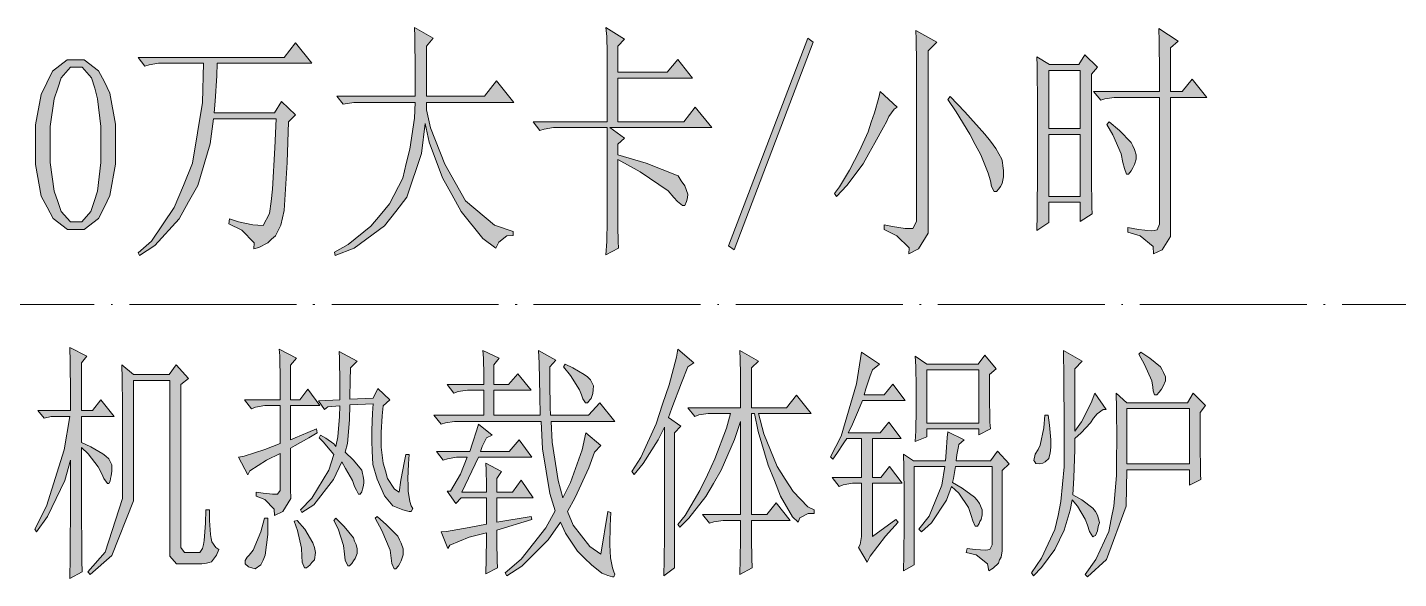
# Model space of a CAD drawing. Header units: millimetres. Extents: x 803 to 707111, y 130 to 2706464.
# Drawn here: x 663187 to 664829, y 2693032 to 2693692 of the extents above; entities that cross this region are included whole.
import ezdxf

# ---------------------------------------------------------------- set-up
doc = ezdxf.new("R2010")
doc.units = ezdxf.units.MM

msp = doc.modelspace()

# ---------------------------------------------------------------- hatches: boundary and pattern name
h = msp.add_hatch(color=0)
h.dxf.hatch_style = 2
h.paths.add_polyline_path([(663651.2, 2693609.1), (663651.2, 2693639.6), (663650.8, 2693680.8), (663650.3, 2693691.5), (663672.7, 2693678.7), (663664.9, 2693669.2), (663664.9, 2693609.1), (663734.1, 2693609.1), (663748.7, 2693627.6), (663769.3, 2693601.8), (663664.9, 2693601.8), (663664.9, 2693592.8), (663669.7, 2693571.3), (663686.8, 2693528), (663698.9, 2693506.1), (663711.3, 2693484.2), (663746.1, 2693455), (663768.4, 2693447.2), (663768.4, 2693442.5), (663761.1, 2693442.1), (663751.2, 2693434.4), (663747.8, 2693427.5), (663732.3, 2693439.1), (663706.2, 2693471.3), (663695, 2693491.5), (663683.8, 2693511.6), (663667.9, 2693554.1), (663663.2, 2693576.5), (663658.9, 2693540.8), (663641.3, 2693488.5), (663628, 2693471.3), (663614.3, 2693454.1), (663578.2, 2693427.5), (663555.5, 2693418.5), (663554.6, 2693422.8), (663570.9, 2693431.8), (663598, 2693453.7), (663609.1, 2693467), (663620.3, 2693480.3), (663636.2, 2693511.2), (663640.5, 2693528.8), (663644.8, 2693546), (663650.3, 2693582.9), (663651.2, 2693601.8), (663577.8, 2693601.8), (663564.9, 2693599.7), (663557.2, 2693609.1)])
h = msp.add_hatch(color=0)
h.dxf.hatch_style = 2
h.paths.add_polyline_path([(663879.6, 2693419.3), (663880.5, 2693435.2), (663880.9, 2693460.1), (663880.9, 2693469.6), (663880.9, 2693571.7), (663822.9, 2693571.7), (663816.9, 2693571.7), (663805.8, 2693570), (663800.6, 2693568.3), (663792.5, 2693578.6), (663880.9, 2693578.6), (663880.9, 2693652), (663880.9, 2693661.1), (663880.5, 2693680.8), (663879.6, 2693691.5), (663901.9, 2693677.4), (663893.8, 2693669.2), (663893.8, 2693637.9), (663953, 2693637.9), (663965.5, 2693653.3), (663983.1, 2693631), (663893.8, 2693631), (663893.8, 2693578.6), (663972.8, 2693578.6), (663986.5, 2693596.2), (664006.3, 2693571.7), (663884.3, 2693571.7), (663901.9, 2693558.9), (663893.8, 2693552), (663893.8, 2693539.1), (663927.7, 2693529.2), (663965.9, 2693513.8), (663969.8, 2693507.8), (663974.1, 2693502.2), (663977.5, 2693491.9), (663977.1, 2693487.6), (663976.2, 2693483.3), (663974.1, 2693478.6), (663972.8, 2693478.6), (663971.1, 2693478.6), (663965.1, 2693483.3), (663960.8, 2693488), (663953.9, 2693496.2), (663920.4, 2693518.9), (663893.8, 2693533.5), (663893.8, 2693463.6), (663893.8, 2693453.2), (663894.2, 2693435.2), (663894.6, 2693427.5)])
h = msp.add_hatch(color=0)
h.dxf.hatch_style = 2
h.paths.add_polyline_path([(664542.5, 2693614.7), (664542.5, 2693637.4), (664542.1, 2693675.2), (664541.7, 2693690.2), (664564.8, 2693675.2), (664555.4, 2693667.1), (664555.4, 2693614.7), (664569.6, 2693614.7), (664581.6, 2693629.7), (664599.2, 2693607.8), (664555.4, 2693607.8), (664555.4, 2693452), (664555.4, 2693441.2), (664545.5, 2693425.3), (664535.2, 2693420.6), (664534.8, 2693429.6), (664519.3, 2693442.1), (664504.3, 2693446.4), (664504.3, 2693452), (664517.2, 2693449.8), (664532.6, 2693448.1), (664536.1, 2693448.5), (664539.5, 2693449.4), (664542.5, 2693456.3), (664542.5, 2693462.7), (664542.5, 2693607.8), (664494.4, 2693607.8), (664488, 2693607.8), (664476.8, 2693606.1), (664472.1, 2693604.4), (664463.5, 2693614.7)])
h = msp.add_hatch(color=0)
h.dxf.hatch_style = 2
h.paths.add_polyline_path([(663499.6, 2693578.6), (663497.9, 2693530.1), (663494.1, 2693472.6), (663492.3, 2693463.6), (663490.2, 2693455), (663483.8, 2693442.1), (663479, 2693438.2), (663474.7, 2693433.9), (663464, 2693428.3), (663458, 2693426.6), (663458.4, 2693433.9), (663443.4, 2693449), (663427.9, 2693456.7), (663428.8, 2693462.7), (663439.5, 2693458.8), (663456.7, 2693455.4), (663462.7, 2693455), (663469.2, 2693454.5), (663476.9, 2693468.7), (663478.6, 2693483.3), (663480.3, 2693497.9), (663483.3, 2693547.3), (663484.6, 2693582.1), (663409.5, 2693582.1), (663405.6, 2693552.4), (663391, 2693502.6), (663379.9, 2693482.9), (663368.7, 2693462.7), (663339.5, 2693430.5), (663321, 2693418.5), (663319.3, 2693421.9), (663335.6, 2693435.6), (663362.7, 2693476), (663373.8, 2693502.6), (663384.6, 2693529.2), (663396.6, 2693601.8), (663397.5, 2693648.6), (663349.8, 2693648.6), (663343.8, 2693648.6), (663332.6, 2693646.9), (663327.5, 2693645.2), (663319.3, 2693655.5), (663494.1, 2693655.5), (663507.8, 2693673.1), (663527.5, 2693648.6), (663414.2, 2693648.6), (663413.8, 2693633.6), (663411.6, 2693603.5), (663410.3, 2693589.4), (663482.9, 2693589.4), (663491.1, 2693603.1), (663507.8, 2693586.8)])
h = msp.add_hatch(color=0)
h.dxf.hatch_style = 2
h.paths.add_polyline_path([(664033.3, 2693425.3), (664026.4, 2693430.1), (664121.3, 2693678.7), (664127.8, 2693673.9)])
h = msp.add_hatch(color=0)
h.dxf.hatch_style = 2
h.paths.add_polyline_path([(664251.4, 2693631), (664251.4, 2693649), (664251, 2693677.4), (664250.6, 2693687.7), (664275.9, 2693673.9), (664265.6, 2693663.6), (664265.6, 2693459.3), (664265.6, 2693445.5), (664254, 2693426.6), (664242.4, 2693420.6), (664242.8, 2693427.9), (664227.8, 2693442.1), (664212.8, 2693449.8), (664212.8, 2693455.4), (664222.7, 2693453.2), (664237.7, 2693451.1), (664242.4, 2693451.1), (664247.1, 2693451.1), (664251.4, 2693459.3), (664251.4, 2693467.4)])
h = msp.add_hatch(color=0)
h.paths.add_polyline_path([(664460.9, 2693540.4), (664460.9, 2693512.5), (664461.4, 2693476.4), (664461.8, 2693468.3), (664447.6, 2693459.3), (664447.6, 2693482.4), (664409.9, 2693482.4), (664409.9, 2693458), (664395.7, 2693448.5), (664396.1, 2693467.4), (664396.5, 2693522.8), (664396.5, 2693560.2), (664396.5, 2693597.1), (664396.1, 2693645.6), (664395.7, 2693656.3), (664410.7, 2693647.3), (664445.9, 2693647.3), (664453.2, 2693658.9), (664468.2, 2693643.9), (664460.9, 2693635.7)])
h.paths.add_polyline_path([(664409.9, 2693563.6), (664409.9, 2693489.3), (664447.6, 2693489.3), (664447.6, 2693563.6)])
h.paths.add_polyline_path([(664409.9, 2693640), (664409.9, 2693570.5), (664447.6, 2693570.5), (664447.6, 2693640)])
h = msp.add_hatch(color=0)
h.paths.add_polyline_path([(663245, 2693449.8), (663234.7, 2693449.8), (663217.6, 2693463.1), (663210.7, 2693476.4), (663203.4, 2693489.7), (663196.5, 2693527.5), (663196.5, 2693552), (663196.5, 2693574.8), (663203.4, 2693611.2), (663210.3, 2693625.4), (663216.7, 2693639.2), (663234.3, 2693652.9), (663245, 2693652.9), (663254.9, 2693652.9), (663272.1, 2693639.6), (663279, 2693626.3), (663285.4, 2693613), (663292.3, 2693575.6), (663292.3, 2693552), (663292.3, 2693528), (663285.4, 2693490.6), (663279, 2693476.9), (663272.1, 2693463.1), (663254.9, 2693449.8)])
h.paths.add_polyline_path([(663245, 2693643.9), (663238.6, 2693643.9), (663227.4, 2693631.4), (663223.1, 2693619), (663218.9, 2693606.1), (663214.1, 2693573), (663214.1, 2693552), (663214.1, 2693530.1), (663218.9, 2693495.8), (663223.1, 2693483.3), (663227.4, 2693471.3), (663238.6, 2693458.8), (663245, 2693458.8), (663251.9, 2693458.8), (663262.6, 2693471.3), (663266.9, 2693483.3), (663270.8, 2693495.8), (663274.7, 2693530.1), (663274.7, 2693552), (663274.7, 2693573), (663270.8, 2693606.1), (663267.4, 2693619), (663263.5, 2693631.4), (663252.3, 2693643.9)])
h = msp.add_hatch(color=0)
h.dxf.hatch_style = 2
h.paths.add_polyline_path([(664208.1, 2693614.7), (664228.2, 2693596.2), (664224.8, 2693593.6), (664218.4, 2693585.1), (664215.4, 2693578.6), (664211.9, 2693572.2), (664201.6, 2693553.3), (664194.3, 2693540.8), (664187.5, 2693528.4), (664168.1, 2693502.6), (664155.7, 2693489.3), (664153.1, 2693492.7), (664159.1, 2693500.9), (664171.1, 2693520.7), (664177.1, 2693532.2), (664183.2, 2693543.8), (664193.5, 2693566.6), (664197.3, 2693578.2), (664201.2, 2693589.4), (664206.3, 2693607.8)])
h = msp.add_hatch(color=0)
h.dxf.hatch_style = 2
h.paths.add_polyline_path([(664291.8, 2693608.7), (664309.4, 2693590.6), (664333.4, 2693564), (664339.9, 2693555.4), (664346.3, 2693546.8), (664353.6, 2693534), (664354.5, 2693530.1), (664354.9, 2693525.8), (664355.8, 2693520.2), (664355.8, 2693518.5), (664355.8, 2693512.9), (664354, 2693504.8), (664351.9, 2693501.3), (664350.2, 2693498.3), (664347.2, 2693495.3), (664344.6, 2693495.3), (664341.2, 2693501.3), (664339.9, 2693507.8), (664337.3, 2693517.2), (664328.3, 2693539.1), (664321.8, 2693551.6), (664315.4, 2693564), (664299.1, 2693590.6), (664288.8, 2693605.2)])
h = msp.add_hatch(color=0)
h.dxf.hatch_style = 2
h.paths.add_polyline_path([(664482, 2693578.6), (664494.4, 2693568.3), (664508.6, 2693553.7), (664510.3, 2693549.9), (664512.5, 2693545.6), (664514.6, 2693539.1), (664514.6, 2693537), (664514.6, 2693534), (664512.5, 2693527.5), (664510.3, 2693523.7), (664508.6, 2693519.8), (664505.2, 2693515.9), (664503, 2693515.9), (664500.4, 2693522.8), (664498.7, 2693530.1), (664496.6, 2693540.4), (664486.7, 2693563.2), (664479.4, 2693575.2)])
h = msp.add_hatch(color=0)
h.dxf.hatch_style = 2
h.paths.add_polyline_path([(663251.5, 2693188.8), (663251.5, 2693127.4), (663251.9, 2693053.1), (663252.3, 2693040.2), (663237.7, 2693032.1), (663238.2, 2693057.8), (663238.6, 2693128.7), (663238.6, 2693173.7), (663231.7, 2693149.3), (663211.1, 2693106.3), (663197.8, 2693087.9), (663195.7, 2693091.3), (663209.8, 2693118.8), (663230.9, 2693186.2), (663237.7, 2693226.1), (663215.4, 2693226.1), (663206.8, 2693224), (663199.5, 2693233), (663238.6, 2693233), (663238.6, 2693253.6), (663238.2, 2693291.4), (663237.7, 2693308.6), (663257.9, 2693298.3), (663251.5, 2693290.1), (663251.5, 2693233), (663264.8, 2693233), (663274.7, 2693245.9), (663290.6, 2693226.1), (663251.5, 2693226.1), (663251.5, 2693194.8), (663262.6, 2693189.6), (663277.2, 2693181.5), (663280.7, 2693178.5), (663284.5, 2693175.5), (663288, 2693168.2), (663288, 2693163.4), (663288, 2693160.4), (663287.1, 2693154.9), (663286.3, 2693151.9), (663285.8, 2693148.8), (663284.5, 2693145.8), (663282.8, 2693145.8), (663278.5, 2693151.9), (663276, 2693157.4), (663271.7, 2693165.6), (663259.6, 2693181.5)])
h = msp.add_hatch(color=0)
h.dxf.hatch_style = 2
h.paths.add_polyline_path([(663489.3, 2693245.9), (663489.3, 2693268.6), (663488.9, 2693298.7), (663488.5, 2693306.4), (663509.1, 2693295.7), (663501.8, 2693287.5), (663501.8, 2693245.9), (663513, 2693245.9), (663522.8, 2693258.8), (663537, 2693239), (663501.8, 2693239), (663501.8, 2693198.2), (663507.4, 2693200.4), (663522.8, 2693206.8), (663533.1, 2693211.1), (663534, 2693206.4), (663523.7, 2693200.4), (663507.4, 2693191.3), (663501.8, 2693187.9), (663501.8, 2693139), (663502.2, 2693127.8), (663492.8, 2693112.4), (663482.9, 2693107.6), (663482.5, 2693114.9), (663471.3, 2693126.5), (663460.6, 2693130.8), (663460.6, 2693135.5), (663469.2, 2693134.2), (663480.3, 2693133), (663483.3, 2693133), (663486.3, 2693133), (663489.3, 2693137.3), (663489.3, 2693141.1), (663489.3, 2693181.9), (663473, 2693173.7), (663453.3, 2693160.9), (663450.7, 2693156.1), (663439.5, 2693177.2), (663446.4, 2693178.5), (663471.3, 2693186.6), (663489.3, 2693193.5), (663489.3, 2693239), (663477.3, 2693239), (663471.3, 2693239), (663460.1, 2693237.3), (663455, 2693235.1), (663446.8, 2693245.9)])
h = msp.add_hatch(color=0)
h.dxf.hatch_style = 2
h.paths.add_polyline_path([(663535.3, 2693244.6), (663561, 2693245.9), (663561, 2693266.1), (663560.6, 2693295.3), (663560.2, 2693303.8), (663581.6, 2693292.2), (663573.9, 2693284.1), (663573.5, 2693268.6), (663573.1, 2693249.7), (663573.1, 2693246.7), (663601, 2693248), (663606.5, 2693259.6), (663620.7, 2693245.9), (663613, 2693238.6), (663611.7, 2693226.6), (663610.4, 2693206.8), (663610.4, 2693199.1), (663610.4, 2693189.2), (663613, 2693170.3), (663615.6, 2693160.9), (663618.1, 2693151.9), (663626.3, 2693139), (663631.9, 2693135.5), (663634, 2693149.7), (663638.3, 2693172.5), (663640, 2693180.6), (663643.9, 2693180.6), (663643, 2693169.5), (663642.2, 2693151.4), (663642.6, 2693144.1), (663642.6, 2693136.8), (663644.8, 2693124.4), (663646.5, 2693119.2), (663648.2, 2693115.8), (663646.5, 2693112.4), (663643.9, 2693112.4), (663636.2, 2693114.5), (663630.2, 2693116.6), (663624.6, 2693119.2), (663614.3, 2693131.2), (663610, 2693141.1), (663605.7, 2693151), (663600.5, 2693168.6), (663600.1, 2693176.8), (663599.7, 2693184.5), (663599.2, 2693196.5), (663599.2, 2693200.4), (663599.2, 2693209.8), (663600.1, 2693230), (663601, 2693241.2), (663573.1, 2693239.9), (663572.6, 2693221.8), (663570.1, 2693193.5), (663567.5, 2693183.2), (663576.9, 2693174.2), (663587.2, 2693161.7), (663588.1, 2693157.9), (663588.9, 2693154.4), (663589.8, 2693149.3), (663589.8, 2693148), (663589.8, 2693146.3), (663588.9, 2693142), (663588.1, 2693139), (663587.2, 2693136), (663585.1, 2693133), (663583.4, 2693133), (663580.8, 2693137.7), (663578.6, 2693142.4), (663576.1, 2693149.3), (663567.9, 2693163.9), (663563.2, 2693171.6), (663553.3, 2693150.6), (663529.7, 2693120.1), (663515.5, 2693111.1), (663513.8, 2693114.5), (663527.5, 2693128.2), (663547.7, 2693161.7), (663553.7, 2693180.6), (663549.4, 2693185.8), (663540.9, 2693195.6), (663536.1, 2693200.4), (663537.9, 2693203.8), (663544.3, 2693199.9), (663553.7, 2693193.1), (663556.3, 2693190.1), (663558.5, 2693201.7), (663560.6, 2693226.1), (663561, 2693238.6), (663546.4, 2693237.7), (663542.6, 2693234.3)])
h = msp.add_hatch(color=0)
h.dxf.hatch_style = 2
h.paths.add_polyline_path([(663732.3, 2693305.1), (663751.7, 2693295.7), (663745.2, 2693288), (663745.2, 2693264.3), (663762.8, 2693264.3), (663774, 2693277.2), (663789.9, 2693257.5), (663745.2, 2693257.5), (663745.2, 2693227.4), (663801, 2693227.4), (663800.6, 2693250.6), (663799.8, 2693289.7), (663798.9, 2693305.1), (663819.5, 2693293.5), (663812.2, 2693285.4), (663812.2, 2693266.1), (663812.6, 2693237.3), (663813.1, 2693227.4), (663858.6, 2693227.4), (663872.3, 2693242.4), (663890.3, 2693220.1), (663813.9, 2693220.1), (663815.2, 2693195.2), (663822.5, 2693149.3), (663828.1, 2693128.7), (663837.1, 2693147.1), (663851.3, 2693186.2), (663855.6, 2693206.4), (663873.6, 2693191.3), (663865.9, 2693183.2), (663859, 2693164.7), (663842.7, 2693129.1), (663833.7, 2693112.4), (663840.5, 2693096), (663860.3, 2693070.3), (663873.6, 2693061.3), (663881.8, 2693112.4), (663885.6, 2693111.1), (663884.8, 2693095.2), (663884.3, 2693072), (663884.8, 2693064.7), (663885.2, 2693057), (663887.3, 2693044.9), (663889.1, 2693040.2), (663890.3, 2693037.2), (663889.1, 2693034.2), (663887.3, 2693034.2), (663881.8, 2693035.9), (663877.9, 2693037.2), (663874.5, 2693038.5), (663862.4, 2693048.4), (663853.9, 2693056.5), (663845.7, 2693064.7), (663831.1, 2693086.2), (663825.1, 2693099.5), (663810.5, 2693078.4), (663778.7, 2693046.7), (663761.1, 2693035.5), (663759, 2693038.9), (663777.9, 2693055.2), (663807.5, 2693092.6), (663818.6, 2693113.2), (663812.2, 2693133.8), (663803.6, 2693187.1), (663801.9, 2693220.1), (663704.4, 2693220.1), (663698.4, 2693220.1), (663687.3, 2693218.4), (663682.1, 2693216.7), (663673.5, 2693227.4), (663733.2, 2693227.4), (663733.2, 2693257.5), (663719.9, 2693257.5), (663713.9, 2693257.5), (663702.7, 2693255.8), (663697.6, 2693254), (663689.4, 2693264.3), (663733.2, 2693264.3), (663733.2, 2693275.5), (663732.8, 2693295.7)])
h = msp.add_hatch(color=0)
h.dxf.hatch_style = 2
h.paths.add_polyline_path([(663948.7, 2693035.5), (663949.2, 2693054.4), (663949.6, 2693083.2), (663949.6, 2693093.9), (663949.6, 2693213.2), (663942.3, 2693198.2), (663924.3, 2693169.9), (663913.5, 2693156.6), (663910.5, 2693160), (663921.3, 2693176.8), (663939.7, 2693217.1), (663947.4, 2693240.7), (663955.2, 2693263.9), (663964.2, 2693297), (663965.5, 2693306.4), (663984.8, 2693290.1), (663977.5, 2693285.4), (663970.2, 2693266.1), (663958.6, 2693236), (663954.3, 2693224.8), (663969.3, 2693214.5), (663961.6, 2693206.4), (663961.6, 2693044.9)])
h = msp.add_hatch(color=0)
h.dxf.hatch_style = 2
h.paths.add_polyline_path([(664053.9, 2693090), (664053.9, 2693079.3), (664054.4, 2693056.5), (664054.8, 2693044.9), (664039.8, 2693036.8), (664040.2, 2693055.2), (664040.6, 2693080.1), (664040.6, 2693086.6), (664040.6, 2693101.6), (664026, 2693101.6), (664020, 2693101.6), (664008.8, 2693099.9), (664003.7, 2693098.2), (663995.1, 2693108.9), (664040.6, 2693108.9), (664040.6, 2693220.1), (664033.7, 2693198.6), (664017.4, 2693161.7), (664008.4, 2693145.8), (663999, 2693130.4), (663978.8, 2693104.2), (663968.1, 2693093.5), (663965.5, 2693096.9), (663974.5, 2693107.6), (663992.1, 2693137.3), (664001.1, 2693156.1), (664010.1, 2693175.5), (664023.9, 2693212), (664028.6, 2693229.6), (664008.4, 2693229.6), (664002, 2693229.6), (663990.8, 2693227.8), (663986.1, 2693226.1), (663977.5, 2693236.4), (664040.6, 2693236.4), (664040.6, 2693271.2), (664040.6, 2693277.2), (664040.2, 2693294), (664039.8, 2693305.1), (664062.1, 2693292.2), (664053.9, 2693284.1), (664053.9, 2693236.4), (664095.6, 2693236.4), (664107.6, 2693251.5), (664125.2, 2693229.6), (664062.1, 2693229.6), (664068.5, 2693205.1), (664084.8, 2693166), (664094.3, 2693151), (664103.7, 2693136.4), (664121.3, 2693117.9), (664129.1, 2693114.5), (664129.1, 2693109.8), (664121.8, 2693109.8), (664111.9, 2693104.6), (664109.7, 2693099.5), (664102.9, 2693105.9), (664088.7, 2693130.8), (664081.4, 2693149.3), (664073.7, 2693167.7), (664061.7, 2693208.1), (664057.4, 2693229.6), (664053.9, 2693229.6), (664053.9, 2693108.9), (664072.4, 2693108.9), (664083.5, 2693122.7), (664100.3, 2693101.6), (664053.9, 2693101.6)])
h = msp.add_hatch(color=0)
h.dxf.hatch_style = 2
h.paths.add_polyline_path([(664198.6, 2693082.3), (664226.5, 2693102.9), (664229.5, 2693099.5), (664214.5, 2693082.7), (664196, 2693058.7), (664192.2, 2693051.8), (664181.9, 2693069.4), (664184, 2693072.9), (664185.7, 2693082.3), (664185.7, 2693087.9), (664185.7, 2693146.3), (664181, 2693146.3), (664175, 2693146.3), (664163.8, 2693144.1), (664158.7, 2693142.4), (664150.5, 2693153.1), (664185.7, 2693153.1), (664185.7, 2693199.5), (664168.1, 2693199.5), (664164.3, 2693194.4), (664156.1, 2693181.9), (664151.4, 2693175), (664148.4, 2693177.6), (664161.3, 2693202.5), (664179.7, 2693265.2), (664185.7, 2693303), (664207.2, 2693288.8), (664198.6, 2693281.9), (664196, 2693274.6), (664190.9, 2693259.2), (664188.7, 2693251.9), (664212.8, 2693251.9), (664223.1, 2693264.8), (664237.7, 2693245), (664186.6, 2693245), (664181.9, 2693233.4), (664173.7, 2693214.1), (664169.8, 2693206.4), (664208.1, 2693206.4), (664218.4, 2693219.3), (664233, 2693199.5), (664198.6, 2693199.5), (664198.6, 2693153.1), (664208.9, 2693153.1), (664219.2, 2693166), (664234.2, 2693146.3), (664198.6, 2693146.3)])
h = msp.add_hatch(color=0)
h.paths.add_polyline_path([(664326.1, 2693211.1), (664263.9, 2693211.1), (664263.9, 2693201.7), (664249.7, 2693196.1), (664250.6, 2693209), (664251, 2693234.7), (664251, 2693247.6), (664251, 2693260.9), (664250.6, 2693285.8), (664249.7, 2693298.3), (664263.9, 2693288.8), (664325.3, 2693288.8), (664333.4, 2693299.5), (664346.7, 2693283.2), (664339, 2693276.4), (664339, 2693251.9), (664339.4, 2693219.3), (664339.9, 2693211.1), (664326.1, 2693204.2)])
h.paths.add_polyline_path([(664263.9, 2693281.9), (664263.9, 2693218), (664326.1, 2693218), (664326.1, 2693281.9)])
h = msp.add_hatch(color=0)
h.dxf.hatch_style = 2
h.paths.add_polyline_path([(664427.5, 2693305.1), (664449.8, 2693292.2), (664441.2, 2693283.2), (664441.2, 2693208.5), (664448.9, 2693219.7), (664460.5, 2693242.4), (664464.8, 2693254), (664478.5, 2693234.3), (664475.1, 2693234.3), (664467.8, 2693229.1), (664463.5, 2693224), (664459.7, 2693218.4), (664448.5, 2693206.4), (664441.2, 2693199.5), (664441.2, 2693186.6), (664439.9, 2693152.7), (664438.6, 2693132.1), (664449.4, 2693126.1), (664462.7, 2693116.2), (664465.7, 2693112.4), (664468.2, 2693108.1), (664470.4, 2693099), (664469.1, 2693094.3), (664468.2, 2693089.2), (664465.7, 2693083.6), (664463.9, 2693082.7), (664462.7, 2693081.9), (664458.4, 2693088.3), (664456.2, 2693096), (664453.6, 2693103.3), (664444.2, 2693118.8), (664437.8, 2693126.1), (664435.6, 2693114.1), (664428.3, 2693090), (664422.7, 2693078.4), (664417.2, 2693066.8), (664401.3, 2693045.4), (664391.4, 2693035.5), (664389.2, 2693038.9), (664401.3, 2693056.5), (664417.2, 2693090.9), (664421, 2693107.6), (664424.4, 2693124.4), (664428.3, 2693165.6), (664428.3, 2693190.1), (664428.3, 2693214.5), (664427.9, 2693272.1)])
h = msp.add_hatch(color=0)
h.dxf.hatch_style = 2
h.paths.add_polyline_path([(664520.2, 2693303), (664530.9, 2693295.7), (664543.8, 2693285.4), (664545.5, 2693281.9), (664547.2, 2693278.5), (664549.4, 2693273.4), (664549.4, 2693271.6), (664549.4, 2693268.6), (664546.8, 2693262.2), (664544.7, 2693258.8), (664542.1, 2693255.3), (664539.1, 2693251.9), (664536.5, 2693251.9), (664534.8, 2693256.6), (664534.4, 2693260.9), (664533.1, 2693268.6), (664524.5, 2693288.4), (664517.6, 2693300.4)])
h = msp.add_hatch(color=0)
h.dxf.hatch_style = 2
h.paths.add_polyline_path([(663313.7, 2693269.1), (663313.7, 2693168.2), (663313.7, 2693125.2), (663288, 2693059.5), (663261.8, 2693036.8), (663259.2, 2693040.2), (663279.8, 2693063.8), (663300.9, 2693127.8), (663300.9, 2693168.2), (663300.9, 2693224), (663300.9, 2693239.4), (663300.4, 2693271.6), (663300, 2693288), (663313.7, 2693276.4), (663356.7, 2693276.4), (663364.8, 2693288), (663379.9, 2693271.6), (663370.4, 2693264.3), (663370.4, 2693075), (663370.4, 2693069.4), (663375.1, 2693063.4), (663379.9, 2693063.4), (663391, 2693063.4), (663393.2, 2693063.4), (663396.6, 2693068.1), (663397.5, 2693072.9), (663398.3, 2693077.6), (663400, 2693098.2), (663400.5, 2693114.5), (663404.8, 2693114.5), (663404.8, 2693101.6), (663406, 2693084.9), (663406.9, 2693080.1), (663407.8, 2693075.9), (663412.5, 2693069.4), (663415.9, 2693066.8), (663413.3, 2693060), (663407.3, 2693052.2), (663404.3, 2693051.4), (663401.3, 2693050.5), (663395.7, 2693049.7), (663392.7, 2693049.7), (663373.4, 2693049.7), (663365.3, 2693049.7), (663357.5, 2693058.7), (663357.5, 2693068.1), (663357.5, 2693269.1)])
h = msp.add_hatch(color=0)
h.dxf.hatch_style = 2
h.paths.add_polyline_path([(663830.7, 2693288.8), (663840.1, 2693284.1), (663853.4, 2693276.4), (663857.3, 2693273.4), (663861.1, 2693269.9), (663864.6, 2693262.6), (663864.2, 2693257.9), (663863.7, 2693253.6), (663862, 2693247.6), (663860.3, 2693245.9), (663859, 2693244.2), (663857.3, 2693242.4), (663855.1, 2693242.4), (663852.1, 2693247.2), (663850.4, 2693251.9), (663847.8, 2693257.9), (663837.1, 2693275.1), (663828.9, 2693285.4)])
h = msp.add_hatch(color=0)
h.paths.add_polyline_path([(664453.6, 2693036.8), (664466.1, 2693054.8), (664481.6, 2693088.3), (664484.6, 2693103.3), (664487.6, 2693118.8), (664491, 2693155.3), (664491, 2693176.3), (664491.4, 2693196.9), (664491, 2693236), (664490.6, 2693254), (664503.4, 2693242.4), (664576, 2693242.4), (664582.9, 2693254), (664597.5, 2693239), (664591, 2693230.8), (664591, 2693196.5), (664591.5, 2693156.6), (664591.9, 2693150.6), (664578.2, 2693143.7), (664578.2, 2693162.2), (664503.4, 2693162.2), (664502.6, 2693118.8), (664479, 2693054.8), (664456.2, 2693034.2)])
h.paths.add_polyline_path([(664503.4, 2693235.6), (664503.4, 2693169.5), (664578.2, 2693169.5), (664578.2, 2693235.6)])
h = msp.add_hatch(color=0)
h.dxf.hatch_style = 2
h.paths.add_polyline_path([(663682.1, 2693087.9), (663688.6, 2693088.3), (663716, 2693093), (663736.6, 2693097.3), (663736.6, 2693128.7), (663706.2, 2693128.7), (663699.7, 2693121.8), (663689.4, 2693136.8), (663693.3, 2693136.8), (663705.3, 2693157), (663713.5, 2693177.2), (663706.2, 2693177.2), (663700.6, 2693177.2), (663689.8, 2693175.5), (663684.7, 2693173.7), (663676.5, 2693184.1), (663716.5, 2693184.1), (663719.9, 2693193.9), (663725, 2693210.2), (663726.8, 2693216.7), (663743.5, 2693203.8), (663736.6, 2693200.4), (663735.4, 2693198.2), (663731.5, 2693190.1), (663729.3, 2693184.1), (663763.7, 2693184.1), (663775.7, 2693198.2), (663790.7, 2693177.2), (663726.8, 2693177.2), (663707, 2693135.5), (663736.6, 2693135.5), (663736.6, 2693144.1), (663736.2, 2693161.7), (663735.8, 2693170.3), (663754.7, 2693160), (663749.1, 2693151.9), (663749.1, 2693135.5), (663767.6, 2693135.5), (663777.9, 2693149.7), (663792.5, 2693128.7), (663749.1, 2693128.7), (663749.1, 2693099.5), (663789.9, 2693106.3), (663790.7, 2693102.9), (663749.1, 2693090), (663749.1, 2693075.9), (663749.5, 2693053.1), (663749.9, 2693044.9), (663735.8, 2693037.6), (663736.2, 2693055.7), (663736.6, 2693080.1), (663736.6, 2693086.6), (663716, 2693081.4), (663692.8, 2693072), (663690.3, 2693068.1)])
h = msp.add_hatch(color=0)
h.dxf.hatch_style = 2
h.paths.add_polyline_path([(664409, 2693227.4), (664410.7, 2693215.8), (664412.4, 2693198.2), (664412.4, 2693192.6), (664412.4, 2693189.2), (664411.6, 2693182.3), (664410.7, 2693179.3), (664409.9, 2693175.9), (664405.6, 2693171.6), (664402.6, 2693170.3), (664399.1, 2693169.5), (664394.4, 2693169.9), (664393.1, 2693171.6), (664391.8, 2693173.3), (664393.5, 2693181), (664397, 2693186.6), (664399.5, 2693191.8), (664403.8, 2693212.4), (664405.1, 2693227.4)])
h = msp.add_hatch(color=0)
h.dxf.hatch_style = 2
h.paths.add_polyline_path([(664288.8, 2693207.7), (664308.5, 2693198.2), (664302.1, 2693192.6), (664301.7, 2693190.1), (664299.9, 2693180.2), (664299.1, 2693172.9), (664339.9, 2693172.9), (664348.5, 2693184.5), (664362.2, 2693169.5), (664354, 2693161.3), (664354, 2693069.4), (664354, 2693065.1), (664352.7, 2693057.8), (664351, 2693054.4), (664349.7, 2693050.5), (664343.3, 2693044.5), (664338.2, 2693041.5), (664336.4, 2693049.7), (664322.7, 2693060.4), (664311.1, 2693063.4), (664312, 2693068.1), (664321.8, 2693066.8), (664334.3, 2693066), (664336.9, 2693066.4), (664339.4, 2693066.8), (664342, 2693072.4), (664342, 2693077.6), (664342, 2693166), (664298.2, 2693166), (664297.4, 2693161.3), (664295.6, 2693151.9), (664294.4, 2693147.1), (664306, 2693140.3), (664321, 2693129.5), (664324, 2693125.7), (664327, 2693121.8), (664330, 2693114.5), (664330, 2693111.1), (664330, 2693108.5), (664328.7, 2693102.9), (664327.4, 2693100.3), (664326.6, 2693097.8), (664324.4, 2693094.7), (664323.1, 2693094.7), (664321.8, 2693094.7), (664318.8, 2693101.2), (664316.7, 2693107.6), (664313.7, 2693117.1), (664302.1, 2693134.2), (664293.5, 2693142.4), (664287.5, 2693125.7), (664269.5, 2693098.6), (664257.4, 2693087.9), (664254.4, 2693091.3), (664266.5, 2693106.8), (664281.9, 2693143.7), (664285.3, 2693166), (664248.8, 2693166), (664248.8, 2693048.4), (664236, 2693041.5), (664236.4, 2693060.4), (664236.8, 2693097.3), (664236.8, 2693114.5), (664236.8, 2693132.1), (664236.4, 2693165.2), (664236, 2693181), (664248, 2693172.9), (664286.2, 2693172.9), (664287.1, 2693183.2), (664288.3, 2693200.8)])
h = msp.add_hatch(color=0)
h.dxf.hatch_style = 2
h.paths.add_polyline_path([(663470.9, 2693104.2), (663474.7, 2693104.2), (663474.7, 2693084.9), (663471.7, 2693060), (663469.2, 2693054), (663466.2, 2693048.4), (663459.7, 2693043.7), (663455.4, 2693044.9), (663451.6, 2693046.2), (663447.7, 2693049.7), (663447.7, 2693051.8), (663447.7, 2693053.5), (663449.8, 2693057.8), (663452.4, 2693060), (663457.1, 2693066), (663466.2, 2693087.9)])
h = msp.add_hatch(color=0)
h.dxf.hatch_style = 2
h.paths.add_polyline_path([(663509.9, 2693101.6), (663519, 2693091.3), (663528.8, 2693075), (663530.6, 2693069.4), (663531.8, 2693063.4), (663530.6, 2693054.4), (663527.5, 2693051.4), (663525, 2693047.9), (663521.1, 2693044.9), (663518.5, 2693044.9), (663516, 2693051.8), (663515.5, 2693058.7), (663515.1, 2693068.6), (663510.4, 2693089.6), (663506.1, 2693100.8)])
h = msp.add_hatch(color=0)
h.dxf.hatch_style = 2
h.paths.add_polyline_path([(663556.3, 2693104.2), (663566.2, 2693094.3), (663577.4, 2693080.6), (663578.6, 2693076.7), (663580.4, 2693072.9), (663581.6, 2693067.7), (663581.6, 2693065.6), (663581.6, 2693062.1), (663579.5, 2693056.1), (663577.4, 2693053.1), (663575.2, 2693050.1), (663572.6, 2693047.1), (663570.5, 2693047.1), (663567.5, 2693054), (663566.6, 2693061.3), (663565.3, 2693071.6), (663558.9, 2693091.7), (663553.7, 2693101.6)])
h = msp.add_hatch(color=0)
h.dxf.hatch_style = 2
h.paths.add_polyline_path([(663603.1, 2693104.2), (663605.7, 2693106.3), (663616.9, 2693096.5), (663630.2, 2693082.7), (663632.3, 2693078.4), (663634.5, 2693074.6), (663636.6, 2693067.7), (663636.6, 2693064.7), (663636.6, 2693060.4), (663634.5, 2693053.1), (663632.7, 2693050.1), (663631, 2693047.1), (663628, 2693043.7), (663625.9, 2693043.7), (663623.3, 2693050.1), (663622.4, 2693056.5), (663621.1, 2693066), (663611.3, 2693089.6)])

# ---------------------------------------------------------------- linework, layer by layer
at = {"color": 0, "lineweight": 0}
for points in [[(663651.2, 2693609.1), (663651.2, 2693639.6), (663650.8, 2693680.8), (663650.3, 2693691.5), (663672.7, 2693678.7), (663664.9, 2693669.2), (663664.9, 2693609.1), (663734.1, 2693609.1), (663748.7, 2693627.6), (663769.3, 2693601.8), (663664.9, 2693601.8), (663664.9, 2693592.8), (663669.7, 2693571.3), (663686.8, 2693528), (663698.9, 2693506.1), (663711.3, 2693484.2), (663746.1, 2693455), (663768.4, 2693447.2), (663768.4, 2693442.5), (663761.1, 2693442.1), (663751.2, 2693434.4), (663747.8, 2693427.5), (663732.3, 2693439.1), (663706.2, 2693471.3), (663695, 2693491.5), (663683.8, 2693511.6), (663667.9, 2693554.1), (663663.2, 2693576.5), (663658.9, 2693540.8), (663641.3, 2693488.5), (663628, 2693471.3), (663614.3, 2693454.1), (663578.2, 2693427.5), (663555.5, 2693418.5), (663554.6, 2693422.8), (663570.9, 2693431.8), (663598, 2693453.7), (663609.1, 2693467), (663620.3, 2693480.3), (663636.2, 2693511.2), (663640.5, 2693528.8), (663644.8, 2693546), (663650.3, 2693582.9), (663651.2, 2693601.8), (663577.8, 2693601.8), (663564.9, 2693599.7), (663557.2, 2693609.1)], [(663879.6, 2693419.3), (663880.5, 2693435.2), (663880.9, 2693460.1), (663880.9, 2693469.6), (663880.9, 2693571.7), (663822.9, 2693571.7), (663816.9, 2693571.7), (663805.8, 2693570), (663800.6, 2693568.3), (663792.5, 2693578.6), (663880.9, 2693578.6), (663880.9, 2693652), (663880.9, 2693661.1), (663880.5, 2693680.8), (663879.6, 2693691.5), (663901.9, 2693677.4), (663893.8, 2693669.2), (663893.8, 2693637.9), (663953, 2693637.9), (663965.5, 2693653.3), (663983.1, 2693631), (663893.8, 2693631), (663893.8, 2693578.6), (663972.8, 2693578.6), (663986.5, 2693596.2), (664006.3, 2693571.7), (663884.3, 2693571.7), (663901.9, 2693558.9), (663893.8, 2693552), (663893.8, 2693539.1), (663927.7, 2693529.2), (663965.9, 2693513.8), (663969.8, 2693507.8), (663974.1, 2693502.2), (663977.5, 2693491.9), (663977.1, 2693487.6), (663976.2, 2693483.3), (663974.1, 2693478.6), (663972.8, 2693478.6), (663971.1, 2693478.6), (663965.1, 2693483.3), (663960.8, 2693488), (663953.9, 2693496.2), (663920.4, 2693518.9), (663893.8, 2693533.5), (663893.8, 2693463.6), (663893.8, 2693453.2), (663894.2, 2693435.2), (663894.6, 2693427.5)], [(664542.5, 2693614.7), (664542.5, 2693637.4), (664542.1, 2693675.2), (664541.7, 2693690.2), (664564.8, 2693675.2), (664555.4, 2693667.1), (664555.4, 2693614.7), (664569.6, 2693614.7), (664581.6, 2693629.7), (664599.2, 2693607.8), (664555.4, 2693607.8), (664555.4, 2693452), (664555.4, 2693441.2), (664545.5, 2693425.3), (664535.2, 2693420.6), (664534.8, 2693429.6), (664519.3, 2693442.1), (664504.3, 2693446.4), (664504.3, 2693452), (664517.2, 2693449.8), (664532.6, 2693448.1), (664536.1, 2693448.5), (664539.5, 2693449.4), (664542.5, 2693456.3), (664542.5, 2693462.7), (664542.5, 2693607.8), (664494.4, 2693607.8), (664488, 2693607.8), (664476.8, 2693606.1), (664472.1, 2693604.4), (664463.5, 2693614.7)], [(663499.6, 2693578.6), (663497.9, 2693530.1), (663494.1, 2693472.6), (663492.3, 2693463.6), (663490.2, 2693455), (663483.8, 2693442.1), (663479, 2693438.2), (663474.7, 2693433.9), (663464, 2693428.3), (663458, 2693426.6), (663458.4, 2693433.9), (663443.4, 2693449), (663427.9, 2693456.7), (663428.8, 2693462.7), (663439.5, 2693458.8), (663456.7, 2693455.4), (663462.7, 2693455), (663469.2, 2693454.5), (663476.9, 2693468.7), (663478.6, 2693483.3), (663480.3, 2693497.9), (663483.3, 2693547.3), (663484.6, 2693582.1), (663409.5, 2693582.1), (663405.6, 2693552.4), (663391, 2693502.6), (663379.9, 2693482.9), (663368.7, 2693462.7), (663339.5, 2693430.5), (663321, 2693418.5), (663319.3, 2693421.9), (663335.6, 2693435.6), (663362.7, 2693476), (663373.8, 2693502.6), (663384.6, 2693529.2), (663396.6, 2693601.8), (663397.5, 2693648.6), (663349.8, 2693648.6), (663343.8, 2693648.6), (663332.6, 2693646.9), (663327.5, 2693645.2), (663319.3, 2693655.5), (663494.1, 2693655.5), (663507.8, 2693673.1), (663527.5, 2693648.6), (663414.2, 2693648.6), (663413.8, 2693633.6), (663411.6, 2693603.5), (663410.3, 2693589.4), (663482.9, 2693589.4), (663491.1, 2693603.1), (663507.8, 2693586.8)], [(664033.3, 2693425.3), (664026.4, 2693430.1), (664121.3, 2693678.7), (664127.8, 2693673.9)], [(664251.4, 2693631), (664251.4, 2693649), (664251, 2693677.4), (664250.6, 2693687.7), (664275.9, 2693673.9), (664265.6, 2693663.6), (664265.6, 2693459.3), (664265.6, 2693445.5), (664254, 2693426.6), (664242.4, 2693420.6), (664242.8, 2693427.9), (664227.8, 2693442.1), (664212.8, 2693449.8), (664212.8, 2693455.4), (664222.7, 2693453.2), (664237.7, 2693451.1), (664242.4, 2693451.1), (664247.1, 2693451.1), (664251.4, 2693459.3), (664251.4, 2693467.4)], [(664460.9, 2693540.4), (664460.9, 2693512.5), (664461.4, 2693476.4), (664461.8, 2693468.3), (664447.6, 2693459.3), (664447.6, 2693482.4), (664409.9, 2693482.4), (664409.9, 2693458), (664395.7, 2693448.5), (664396.1, 2693467.4), (664396.5, 2693522.8), (664396.5, 2693560.2), (664396.5, 2693597.1), (664396.1, 2693645.6), (664395.7, 2693656.3), (664410.7, 2693647.3), (664445.9, 2693647.3), (664453.2, 2693658.9), (664468.2, 2693643.9), (664460.9, 2693635.7)], [(663245, 2693449.8), (663234.7, 2693449.8), (663217.6, 2693463.1), (663210.7, 2693476.4), (663203.4, 2693489.7), (663196.5, 2693527.5), (663196.5, 2693552), (663196.5, 2693574.8), (663203.4, 2693611.2), (663210.3, 2693625.4), (663216.7, 2693639.2), (663234.3, 2693652.9), (663245, 2693652.9), (663254.9, 2693652.9), (663272.1, 2693639.6), (663279, 2693626.3), (663285.4, 2693613), (663292.3, 2693575.6), (663292.3, 2693552), (663292.3, 2693528), (663285.4, 2693490.6), (663279, 2693476.9), (663272.1, 2693463.1), (663254.9, 2693449.8)], [(663245, 2693643.9), (663238.6, 2693643.9), (663227.4, 2693631.4), (663223.1, 2693619), (663218.9, 2693606.1), (663214.1, 2693573), (663214.1, 2693552), (663214.1, 2693530.1), (663218.9, 2693495.8), (663223.1, 2693483.3), (663227.4, 2693471.3), (663238.6, 2693458.8), (663245, 2693458.8), (663251.9, 2693458.8), (663262.6, 2693471.3), (663266.9, 2693483.3), (663270.8, 2693495.8), (663274.7, 2693530.1), (663274.7, 2693552), (663274.7, 2693573), (663270.8, 2693606.1), (663267.4, 2693619), (663263.5, 2693631.4), (663252.3, 2693643.9)], [(664409.9, 2693640), (664409.9, 2693570.5), (664447.6, 2693570.5), (664447.6, 2693640)], [(664208.1, 2693614.7), (664228.2, 2693596.2), (664224.8, 2693593.6), (664218.4, 2693585.1), (664215.4, 2693578.6), (664211.9, 2693572.2), (664201.6, 2693553.3), (664194.3, 2693540.8), (664187.5, 2693528.4), (664168.1, 2693502.6), (664155.7, 2693489.3), (664153.1, 2693492.7), (664159.1, 2693500.9), (664171.1, 2693520.7), (664177.1, 2693532.2), (664183.2, 2693543.8), (664193.5, 2693566.6), (664197.3, 2693578.2), (664201.2, 2693589.4), (664206.3, 2693607.8)], [(664291.8, 2693608.7), (664309.4, 2693590.6), (664333.4, 2693564), (664339.9, 2693555.4), (664346.3, 2693546.8), (664353.6, 2693534), (664354.5, 2693530.1), (664354.9, 2693525.8), (664355.8, 2693520.2), (664355.8, 2693518.5), (664355.8, 2693512.9), (664354, 2693504.8), (664351.9, 2693501.3), (664350.2, 2693498.3), (664347.2, 2693495.3), (664344.6, 2693495.3), (664341.2, 2693501.3), (664339.9, 2693507.8), (664337.3, 2693517.2), (664328.3, 2693539.1), (664321.8, 2693551.6), (664315.4, 2693564), (664299.1, 2693590.6), (664288.8, 2693605.2)], [(664482, 2693578.6), (664494.4, 2693568.3), (664508.6, 2693553.7), (664510.3, 2693549.9), (664512.5, 2693545.6), (664514.6, 2693539.1), (664514.6, 2693537), (664514.6, 2693534), (664512.5, 2693527.5), (664510.3, 2693523.7), (664508.6, 2693519.8), (664505.2, 2693515.9), (664503, 2693515.9), (664500.4, 2693522.8), (664498.7, 2693530.1), (664496.6, 2693540.4), (664486.7, 2693563.2), (664479.4, 2693575.2)], [(664409.9, 2693563.6), (664409.9, 2693489.3), (664447.6, 2693489.3), (664447.6, 2693563.6)], [(663251.5, 2693188.8), (663251.5, 2693127.4), (663251.9, 2693053.1), (663252.3, 2693040.2), (663237.7, 2693032.1), (663238.2, 2693057.8), (663238.6, 2693128.7), (663238.6, 2693173.7), (663231.7, 2693149.3), (663211.1, 2693106.3), (663197.8, 2693087.9), (663195.7, 2693091.3), (663209.8, 2693118.8), (663230.9, 2693186.2), (663237.7, 2693226.1), (663215.4, 2693226.1), (663206.8, 2693224), (663199.5, 2693233), (663238.6, 2693233), (663238.6, 2693253.6), (663238.2, 2693291.4), (663237.7, 2693308.6), (663257.9, 2693298.3), (663251.5, 2693290.1), (663251.5, 2693233), (663264.8, 2693233), (663274.7, 2693245.9), (663290.6, 2693226.1), (663251.5, 2693226.1), (663251.5, 2693194.8), (663262.6, 2693189.6), (663277.2, 2693181.5), (663280.7, 2693178.5), (663284.5, 2693175.5), (663288, 2693168.2), (663288, 2693163.4), (663288, 2693160.4), (663287.1, 2693154.9), (663286.3, 2693151.9), (663285.8, 2693148.8), (663284.5, 2693145.8), (663282.8, 2693145.8), (663278.5, 2693151.9), (663276, 2693157.4), (663271.7, 2693165.6), (663259.6, 2693181.5)], [(663489.3, 2693245.9), (663489.3, 2693268.6), (663488.9, 2693298.7), (663488.5, 2693306.4), (663509.1, 2693295.7), (663501.8, 2693287.5), (663501.8, 2693245.9), (663513, 2693245.9), (663522.8, 2693258.8), (663537, 2693239), (663501.8, 2693239), (663501.8, 2693198.2), (663507.4, 2693200.4), (663522.8, 2693206.8), (663533.1, 2693211.1), (663534, 2693206.4), (663523.7, 2693200.4), (663507.4, 2693191.3), (663501.8, 2693187.9), (663501.8, 2693139), (663502.2, 2693127.8), (663492.8, 2693112.4), (663482.9, 2693107.6), (663482.5, 2693114.9), (663471.3, 2693126.5), (663460.6, 2693130.8), (663460.6, 2693135.5), (663469.2, 2693134.2), (663480.3, 2693133), (663483.3, 2693133), (663486.3, 2693133), (663489.3, 2693137.3), (663489.3, 2693141.1), (663489.3, 2693181.9), (663473, 2693173.7), (663453.3, 2693160.9), (663450.7, 2693156.1), (663439.5, 2693177.2), (663446.4, 2693178.5), (663471.3, 2693186.6), (663489.3, 2693193.5), (663489.3, 2693239), (663477.3, 2693239), (663471.3, 2693239), (663460.1, 2693237.3), (663455, 2693235.1), (663446.8, 2693245.9)], [(663535.3, 2693244.6), (663561, 2693245.9), (663561, 2693266.1), (663560.6, 2693295.3), (663560.2, 2693303.8), (663581.6, 2693292.2), (663573.9, 2693284.1), (663573.5, 2693268.6), (663573.1, 2693249.7), (663573.1, 2693246.7), (663601, 2693248), (663606.5, 2693259.6), (663620.7, 2693245.9), (663613, 2693238.6), (663611.7, 2693226.6), (663610.4, 2693206.8), (663610.4, 2693199.1), (663610.4, 2693189.2), (663613, 2693170.3), (663615.6, 2693160.9), (663618.1, 2693151.9), (663626.3, 2693139), (663631.9, 2693135.5), (663634, 2693149.7), (663638.3, 2693172.5), (663640, 2693180.6), (663643.9, 2693180.6), (663643, 2693169.5), (663642.2, 2693151.4), (663642.6, 2693144.1), (663642.6, 2693136.8), (663644.8, 2693124.4), (663646.5, 2693119.2), (663648.2, 2693115.8), (663646.5, 2693112.4), (663643.9, 2693112.4), (663636.2, 2693114.5), (663630.2, 2693116.6), (663624.6, 2693119.2), (663614.3, 2693131.2), (663610, 2693141.1), (663605.7, 2693151), (663600.5, 2693168.6), (663600.1, 2693176.8), (663599.7, 2693184.5), (663599.2, 2693196.5), (663599.2, 2693200.4), (663599.2, 2693209.8), (663600.1, 2693230), (663601, 2693241.2), (663573.1, 2693239.9), (663572.6, 2693221.8), (663570.1, 2693193.5), (663567.5, 2693183.2), (663576.9, 2693174.2), (663587.2, 2693161.7), (663588.1, 2693157.9), (663588.9, 2693154.4), (663589.8, 2693149.3), (663589.8, 2693148), (663589.8, 2693146.3), (663588.9, 2693142), (663588.1, 2693139), (663587.2, 2693136), (663585.1, 2693133), (663583.4, 2693133), (663580.8, 2693137.7), (663578.6, 2693142.4), (663576.1, 2693149.3), (663567.9, 2693163.9), (663563.2, 2693171.6), (663553.3, 2693150.6), (663529.7, 2693120.1), (663515.5, 2693111.1), (663513.8, 2693114.5), (663527.5, 2693128.2), (663547.7, 2693161.7), (663553.7, 2693180.6), (663549.4, 2693185.8), (663540.9, 2693195.6), (663536.1, 2693200.4), (663537.9, 2693203.8), (663544.3, 2693199.9), (663553.7, 2693193.1), (663556.3, 2693190.1), (663558.5, 2693201.7), (663560.6, 2693226.1), (663561, 2693238.6), (663546.4, 2693237.7), (663542.6, 2693234.3)], [(663732.3, 2693305.1), (663751.7, 2693295.7), (663745.2, 2693288), (663745.2, 2693264.3), (663762.8, 2693264.3), (663774, 2693277.2), (663789.9, 2693257.5), (663745.2, 2693257.5), (663745.2, 2693227.4), (663801, 2693227.4), (663800.6, 2693250.6), (663799.8, 2693289.7), (663798.9, 2693305.1), (663819.5, 2693293.5), (663812.2, 2693285.4), (663812.2, 2693266.1), (663812.6, 2693237.3), (663813.1, 2693227.4), (663858.6, 2693227.4), (663872.3, 2693242.4), (663890.3, 2693220.1), (663813.9, 2693220.1), (663815.2, 2693195.2), (663822.5, 2693149.3), (663828.1, 2693128.7), (663837.1, 2693147.1), (663851.3, 2693186.2), (663855.6, 2693206.4), (663873.6, 2693191.3), (663865.9, 2693183.2), (663859, 2693164.7), (663842.7, 2693129.1), (663833.7, 2693112.4), (663840.5, 2693096), (663860.3, 2693070.3), (663873.6, 2693061.3), (663881.8, 2693112.4), (663885.6, 2693111.1), (663884.8, 2693095.2), (663884.3, 2693072), (663884.8, 2693064.7), (663885.2, 2693057), (663887.3, 2693044.9), (663889.1, 2693040.2), (663890.3, 2693037.2), (663889.1, 2693034.2), (663887.3, 2693034.2), (663881.8, 2693035.9), (663877.9, 2693037.2), (663874.5, 2693038.5), (663862.4, 2693048.4), (663853.9, 2693056.5), (663845.7, 2693064.7), (663831.1, 2693086.2), (663825.1, 2693099.5), (663810.5, 2693078.4), (663778.7, 2693046.7), (663761.1, 2693035.5), (663759, 2693038.9), (663777.9, 2693055.2), (663807.5, 2693092.6), (663818.6, 2693113.2), (663812.2, 2693133.8), (663803.6, 2693187.1), (663801.9, 2693220.1), (663704.4, 2693220.1), (663698.4, 2693220.1), (663687.3, 2693218.4), (663682.1, 2693216.7), (663673.5, 2693227.4), (663733.2, 2693227.4), (663733.2, 2693257.5), (663719.9, 2693257.5), (663713.9, 2693257.5), (663702.7, 2693255.8), (663697.6, 2693254), (663689.4, 2693264.3), (663733.2, 2693264.3), (663733.2, 2693275.5), (663732.8, 2693295.7)], [(663948.7, 2693035.5), (663949.2, 2693054.4), (663949.6, 2693083.2), (663949.6, 2693093.9), (663949.6, 2693213.2), (663942.3, 2693198.2), (663924.3, 2693169.9), (663913.5, 2693156.6), (663910.5, 2693160), (663921.3, 2693176.8), (663939.7, 2693217.1), (663947.4, 2693240.7), (663955.2, 2693263.9), (663964.2, 2693297), (663965.5, 2693306.4), (663984.8, 2693290.1), (663977.5, 2693285.4), (663970.2, 2693266.1), (663958.6, 2693236), (663954.3, 2693224.8), (663969.3, 2693214.5), (663961.6, 2693206.4), (663961.6, 2693044.9)], [(664053.9, 2693090), (664053.9, 2693079.3), (664054.4, 2693056.5), (664054.8, 2693044.9), (664039.8, 2693036.8), (664040.2, 2693055.2), (664040.6, 2693080.1), (664040.6, 2693086.6), (664040.6, 2693101.6), (664026, 2693101.6), (664020, 2693101.6), (664008.8, 2693099.9), (664003.7, 2693098.2), (663995.1, 2693108.9), (664040.6, 2693108.9), (664040.6, 2693220.1), (664033.7, 2693198.6), (664017.4, 2693161.7), (664008.4, 2693145.8), (663999, 2693130.4), (663978.8, 2693104.2), (663968.1, 2693093.5), (663965.5, 2693096.9), (663974.5, 2693107.6), (663992.1, 2693137.3), (664001.1, 2693156.1), (664010.1, 2693175.5), (664023.9, 2693212), (664028.6, 2693229.6), (664008.4, 2693229.6), (664002, 2693229.6), (663990.8, 2693227.8), (663986.1, 2693226.1), (663977.5, 2693236.4), (664040.6, 2693236.4), (664040.6, 2693271.2), (664040.6, 2693277.2), (664040.2, 2693294), (664039.8, 2693305.1), (664062.1, 2693292.2), (664053.9, 2693284.1), (664053.9, 2693236.4), (664095.6, 2693236.4), (664107.6, 2693251.5), (664125.2, 2693229.6), (664062.1, 2693229.6), (664068.5, 2693205.1), (664084.8, 2693166), (664094.3, 2693151), (664103.7, 2693136.4), (664121.3, 2693117.9), (664129.1, 2693114.5), (664129.1, 2693109.8), (664121.8, 2693109.8), (664111.9, 2693104.6), (664109.7, 2693099.5), (664102.9, 2693105.9), (664088.7, 2693130.8), (664081.4, 2693149.3), (664073.7, 2693167.7), (664061.7, 2693208.1), (664057.4, 2693229.6), (664053.9, 2693229.6), (664053.9, 2693108.9), (664072.4, 2693108.9), (664083.5, 2693122.7), (664100.3, 2693101.6), (664053.9, 2693101.6)], [(664198.6, 2693082.3), (664226.5, 2693102.9), (664229.5, 2693099.5), (664214.5, 2693082.7), (664196, 2693058.7), (664192.2, 2693051.8), (664181.9, 2693069.4), (664184, 2693072.9), (664185.7, 2693082.3), (664185.7, 2693087.9), (664185.7, 2693146.3), (664181, 2693146.3), (664175, 2693146.3), (664163.8, 2693144.1), (664158.7, 2693142.4), (664150.5, 2693153.1), (664185.7, 2693153.1), (664185.7, 2693199.5), (664168.1, 2693199.5), (664164.3, 2693194.4), (664156.1, 2693181.9), (664151.4, 2693175), (664148.4, 2693177.6), (664161.3, 2693202.5), (664179.7, 2693265.2), (664185.7, 2693303), (664207.2, 2693288.8), (664198.6, 2693281.9), (664196, 2693274.6), (664190.9, 2693259.2), (664188.7, 2693251.9), (664212.8, 2693251.9), (664223.1, 2693264.8), (664237.7, 2693245), (664186.6, 2693245), (664181.9, 2693233.4), (664173.7, 2693214.1), (664169.8, 2693206.4), (664208.1, 2693206.4), (664218.4, 2693219.3), (664233, 2693199.5), (664198.6, 2693199.5), (664198.6, 2693153.1), (664208.9, 2693153.1), (664219.2, 2693166), (664234.2, 2693146.3), (664198.6, 2693146.3)], [(664326.1, 2693211.1), (664263.9, 2693211.1), (664263.9, 2693201.7), (664249.7, 2693196.1), (664250.6, 2693209), (664251, 2693234.7), (664251, 2693247.6), (664251, 2693260.9), (664250.6, 2693285.8), (664249.7, 2693298.3), (664263.9, 2693288.8), (664325.3, 2693288.8), (664333.4, 2693299.5), (664346.7, 2693283.2), (664339, 2693276.4), (664339, 2693251.9), (664339.4, 2693219.3), (664339.9, 2693211.1), (664326.1, 2693204.2)], [(664427.5, 2693305.1), (664449.8, 2693292.2), (664441.2, 2693283.2), (664441.2, 2693208.5), (664448.9, 2693219.7), (664460.5, 2693242.4), (664464.8, 2693254), (664478.5, 2693234.3), (664475.1, 2693234.3), (664467.8, 2693229.1), (664463.5, 2693224), (664459.7, 2693218.4), (664448.5, 2693206.4), (664441.2, 2693199.5), (664441.2, 2693186.6), (664439.9, 2693152.7), (664438.6, 2693132.1), (664449.4, 2693126.1), (664462.7, 2693116.2), (664465.7, 2693112.4), (664468.2, 2693108.1), (664470.4, 2693099), (664469.1, 2693094.3), (664468.2, 2693089.2), (664465.7, 2693083.6), (664463.9, 2693082.7), (664462.7, 2693081.9), (664458.4, 2693088.3), (664456.2, 2693096), (664453.6, 2693103.3), (664444.2, 2693118.8), (664437.8, 2693126.1), (664435.6, 2693114.1), (664428.3, 2693090), (664422.7, 2693078.4), (664417.2, 2693066.8), (664401.3, 2693045.4), (664391.4, 2693035.5), (664389.2, 2693038.9), (664401.3, 2693056.5), (664417.2, 2693090.9), (664421, 2693107.6), (664424.4, 2693124.4), (664428.3, 2693165.6), (664428.3, 2693190.1), (664428.3, 2693214.5), (664427.9, 2693272.1)], [(664520.2, 2693303), (664530.9, 2693295.7), (664543.8, 2693285.4), (664545.5, 2693281.9), (664547.2, 2693278.5), (664549.4, 2693273.4), (664549.4, 2693271.6), (664549.4, 2693268.6), (664546.8, 2693262.2), (664544.7, 2693258.8), (664542.1, 2693255.3), (664539.1, 2693251.9), (664536.5, 2693251.9), (664534.8, 2693256.6), (664534.4, 2693260.9), (664533.1, 2693268.6), (664524.5, 2693288.4), (664517.6, 2693300.4)], [(663313.7, 2693269.1), (663313.7, 2693168.2), (663313.7, 2693125.2), (663288, 2693059.5), (663261.8, 2693036.8), (663259.2, 2693040.2), (663279.8, 2693063.8), (663300.9, 2693127.8), (663300.9, 2693168.2), (663300.9, 2693224), (663300.9, 2693239.4), (663300.4, 2693271.6), (663300, 2693288), (663313.7, 2693276.4), (663356.7, 2693276.4), (663364.8, 2693288), (663379.9, 2693271.6), (663370.4, 2693264.3), (663370.4, 2693075), (663370.4, 2693069.4), (663375.1, 2693063.4), (663379.9, 2693063.4), (663391, 2693063.4), (663393.2, 2693063.4), (663396.6, 2693068.1), (663397.5, 2693072.9), (663398.3, 2693077.6), (663400, 2693098.2), (663400.5, 2693114.5), (663404.8, 2693114.5), (663404.8, 2693101.6), (663406, 2693084.9), (663406.9, 2693080.1), (663407.8, 2693075.9), (663412.5, 2693069.4), (663415.9, 2693066.8), (663413.3, 2693060), (663407.3, 2693052.2), (663404.3, 2693051.4), (663401.3, 2693050.5), (663395.7, 2693049.7), (663392.7, 2693049.7), (663373.4, 2693049.7), (663365.3, 2693049.7), (663357.5, 2693058.7), (663357.5, 2693068.1), (663357.5, 2693269.1)], [(663830.7, 2693288.8), (663840.1, 2693284.1), (663853.4, 2693276.4), (663857.3, 2693273.4), (663861.1, 2693269.9), (663864.6, 2693262.6), (663864.2, 2693257.9), (663863.7, 2693253.6), (663862, 2693247.6), (663860.3, 2693245.9), (663859, 2693244.2), (663857.3, 2693242.4), (663855.1, 2693242.4), (663852.1, 2693247.2), (663850.4, 2693251.9), (663847.8, 2693257.9), (663837.1, 2693275.1), (663828.9, 2693285.4)], [(664263.9, 2693281.9), (664263.9, 2693218), (664326.1, 2693218), (664326.1, 2693281.9)], [(664453.6, 2693036.8), (664466.1, 2693054.8), (664481.6, 2693088.3), (664484.6, 2693103.3), (664487.6, 2693118.8), (664491, 2693155.3), (664491, 2693176.3), (664491.4, 2693196.9), (664491, 2693236), (664490.6, 2693254), (664503.4, 2693242.4), (664576, 2693242.4), (664582.9, 2693254), (664597.5, 2693239), (664591, 2693230.8), (664591, 2693196.5), (664591.5, 2693156.6), (664591.9, 2693150.6), (664578.2, 2693143.7), (664578.2, 2693162.2), (664503.4, 2693162.2), (664502.6, 2693118.8), (664479, 2693054.8), (664456.2, 2693034.2)], [(664503.4, 2693235.6), (664503.4, 2693169.5), (664578.2, 2693169.5), (664578.2, 2693235.6)], [(663682.1, 2693087.9), (663688.6, 2693088.3), (663716, 2693093), (663736.6, 2693097.3), (663736.6, 2693128.7), (663706.2, 2693128.7), (663699.7, 2693121.8), (663689.4, 2693136.8), (663693.3, 2693136.8), (663705.3, 2693157), (663713.5, 2693177.2), (663706.2, 2693177.2), (663700.6, 2693177.2), (663689.8, 2693175.5), (663684.7, 2693173.7), (663676.5, 2693184.1), (663716.5, 2693184.1), (663719.9, 2693193.9), (663725, 2693210.2), (663726.8, 2693216.7), (663743.5, 2693203.8), (663736.6, 2693200.4), (663735.4, 2693198.2), (663731.5, 2693190.1), (663729.3, 2693184.1), (663763.7, 2693184.1), (663775.7, 2693198.2), (663790.7, 2693177.2), (663726.8, 2693177.2), (663707, 2693135.5), (663736.6, 2693135.5), (663736.6, 2693144.1), (663736.2, 2693161.7), (663735.8, 2693170.3), (663754.7, 2693160), (663749.1, 2693151.9), (663749.1, 2693135.5), (663767.6, 2693135.5), (663777.9, 2693149.7), (663792.5, 2693128.7), (663749.1, 2693128.7), (663749.1, 2693099.5), (663789.9, 2693106.3), (663790.7, 2693102.9), (663749.1, 2693090), (663749.1, 2693075.9), (663749.5, 2693053.1), (663749.9, 2693044.9), (663735.8, 2693037.6), (663736.2, 2693055.7), (663736.6, 2693080.1), (663736.6, 2693086.6), (663716, 2693081.4), (663692.8, 2693072), (663690.3, 2693068.1)], [(664409, 2693227.4), (664410.7, 2693215.8), (664412.4, 2693198.2), (664412.4, 2693192.6), (664412.4, 2693189.2), (664411.6, 2693182.3), (664410.7, 2693179.3), (664409.9, 2693175.9), (664405.6, 2693171.6), (664402.6, 2693170.3), (664399.1, 2693169.5), (664394.4, 2693169.9), (664393.1, 2693171.6), (664391.8, 2693173.3), (664393.5, 2693181), (664397, 2693186.6), (664399.5, 2693191.8), (664403.8, 2693212.4), (664405.1, 2693227.4)], [(664288.8, 2693207.7), (664308.5, 2693198.2), (664302.1, 2693192.6), (664301.7, 2693190.1), (664299.9, 2693180.2), (664299.1, 2693172.9), (664339.9, 2693172.9), (664348.5, 2693184.5), (664362.2, 2693169.5), (664354, 2693161.3), (664354, 2693069.4), (664354, 2693065.1), (664352.7, 2693057.8), (664351, 2693054.4), (664349.7, 2693050.5), (664343.3, 2693044.5), (664338.2, 2693041.5), (664336.4, 2693049.7), (664322.7, 2693060.4), (664311.1, 2693063.4), (664312, 2693068.1), (664321.8, 2693066.8), (664334.3, 2693066), (664336.9, 2693066.4), (664339.4, 2693066.8), (664342, 2693072.4), (664342, 2693077.6), (664342, 2693166), (664298.2, 2693166), (664297.4, 2693161.3), (664295.6, 2693151.9), (664294.4, 2693147.1), (664306, 2693140.3), (664321, 2693129.5), (664324, 2693125.7), (664327, 2693121.8), (664330, 2693114.5), (664330, 2693111.1), (664330, 2693108.5), (664328.7, 2693102.9), (664327.4, 2693100.3), (664326.6, 2693097.8), (664324.4, 2693094.7), (664323.1, 2693094.7), (664321.8, 2693094.7), (664318.8, 2693101.2), (664316.7, 2693107.6), (664313.7, 2693117.1), (664302.1, 2693134.2), (664293.5, 2693142.4), (664287.5, 2693125.7), (664269.5, 2693098.6), (664257.4, 2693087.9), (664254.4, 2693091.3), (664266.5, 2693106.8), (664281.9, 2693143.7), (664285.3, 2693166), (664248.8, 2693166), (664248.8, 2693048.4), (664236, 2693041.5), (664236.4, 2693060.4), (664236.8, 2693097.3), (664236.8, 2693114.5), (664236.8, 2693132.1), (664236.4, 2693165.2), (664236, 2693181), (664248, 2693172.9), (664286.2, 2693172.9), (664287.1, 2693183.2), (664288.3, 2693200.8)], [(663470.9, 2693104.2), (663474.7, 2693104.2), (663474.7, 2693084.9), (663471.7, 2693060), (663469.2, 2693054), (663466.2, 2693048.4), (663459.7, 2693043.7), (663455.4, 2693044.9), (663451.6, 2693046.2), (663447.7, 2693049.7), (663447.7, 2693051.8), (663447.7, 2693053.5), (663449.8, 2693057.8), (663452.4, 2693060), (663457.1, 2693066), (663466.2, 2693087.9)], [(663509.9, 2693101.6), (663519, 2693091.3), (663528.8, 2693075), (663530.6, 2693069.4), (663531.8, 2693063.4), (663530.6, 2693054.4), (663527.5, 2693051.4), (663525, 2693047.9), (663521.1, 2693044.9), (663518.5, 2693044.9), (663516, 2693051.8), (663515.5, 2693058.7), (663515.1, 2693068.6), (663510.4, 2693089.6), (663506.1, 2693100.8)], [(663556.3, 2693104.2), (663566.2, 2693094.3), (663577.4, 2693080.6), (663578.6, 2693076.7), (663580.4, 2693072.9), (663581.6, 2693067.7), (663581.6, 2693065.6), (663581.6, 2693062.1), (663579.5, 2693056.1), (663577.4, 2693053.1), (663575.2, 2693050.1), (663572.6, 2693047.1), (663570.5, 2693047.1), (663567.5, 2693054), (663566.6, 2693061.3), (663565.3, 2693071.6), (663558.9, 2693091.7), (663553.7, 2693101.6)], [(663603.1, 2693104.2), (663605.7, 2693106.3), (663616.9, 2693096.5), (663630.2, 2693082.7), (663632.3, 2693078.4), (663634.5, 2693074.6), (663636.6, 2693067.7), (663636.6, 2693064.7), (663636.6, 2693060.4), (663634.5, 2693053.1), (663632.7, 2693050.1), (663631, 2693047.1), (663628, 2693043.7), (663625.9, 2693043.7), (663623.3, 2693050.1), (663622.4, 2693056.5), (663621.1, 2693066), (663611.3, 2693089.6)]]:
    msp.add_lwpolyline(points, close=True, dxfattribs=at)
for points in [[(663066.9, 2693360.1), (663266.9, 2693360.1)], [(663287.1, 2693360.1), (663288.8, 2693360.1)], [(663309, 2693360.1), (663509.1, 2693360.1)], [(663528.8, 2693360.1), (663531, 2693360.1)], [(663551.2, 2693360.1), (663750.8, 2693360.1)], [(663771, 2693360.1), (663773.1, 2693360.1)], [(663792.9, 2693360.1), (663993, 2693360.1)], [(664013.1, 2693360.1), (664014.9, 2693360.1)], [(664035, 2693360.1), (664235.1, 2693360.1)], [(664254.9, 2693360.1), (664257, 2693360.1)], [(664276.8, 2693360.1), (664476.8, 2693360.1)], [(664497, 2693360.1), (664498.7, 2693360.1)], [(664518.9, 2693360.1), (664719, 2693360.1)], [(664738.7, 2693360.1), (664740.9, 2693360.1)], [(664761.1, 2693360.1), (664960.7, 2693360.1)]]:
    msp.add_lwpolyline(points, dxfattribs=at)

doc.saveas('drawing.dxf')
